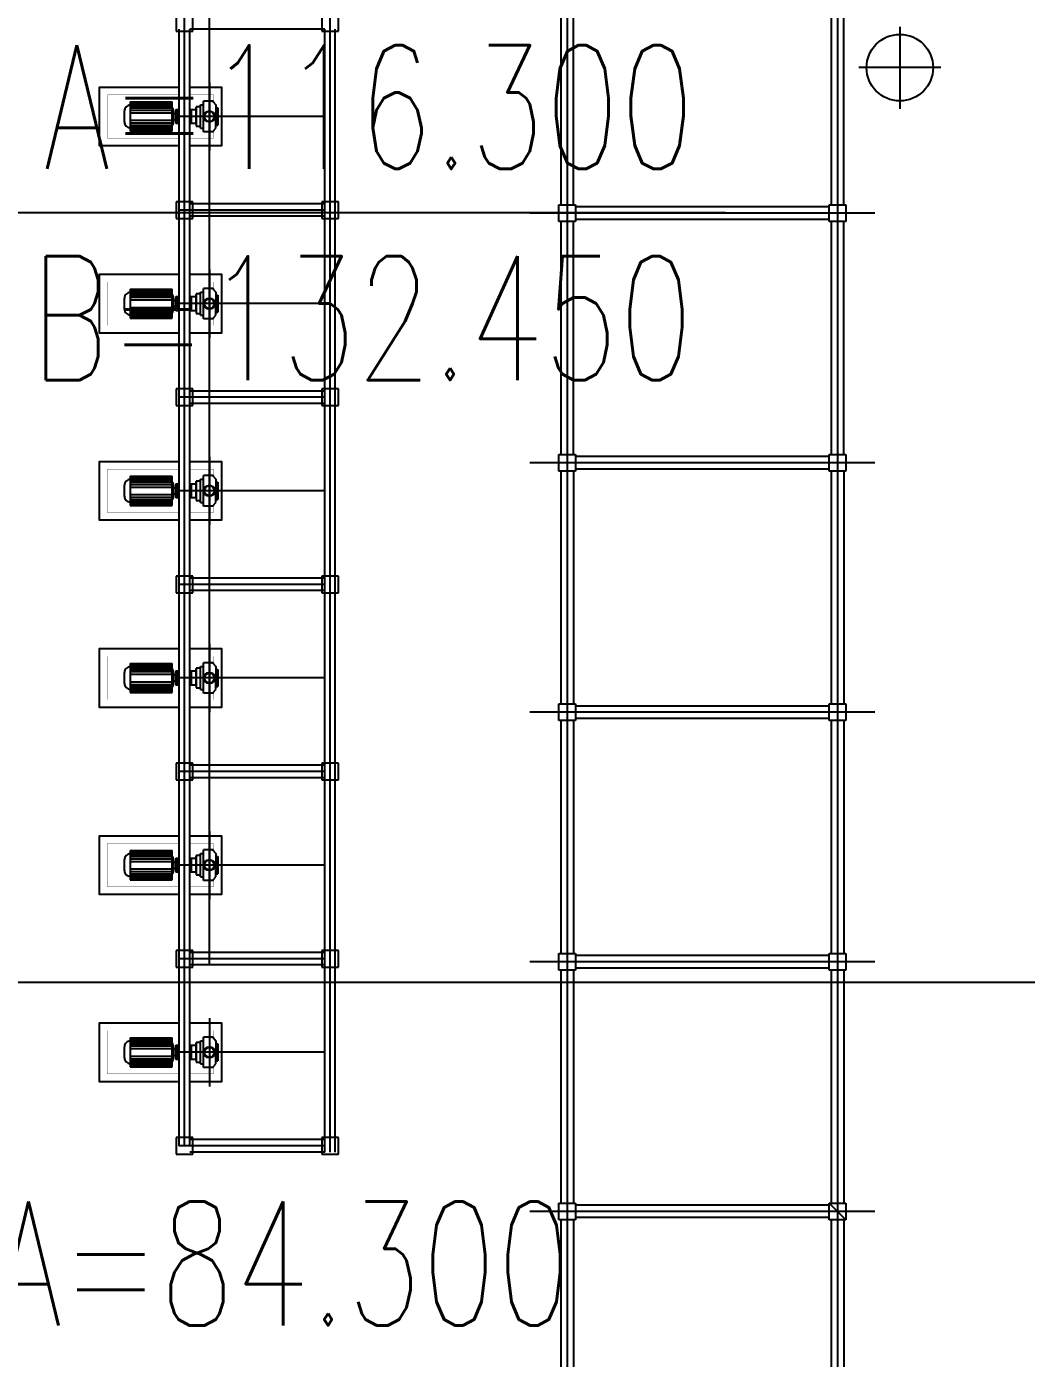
# Model space of a CAD drawing. Extents: x -170 to 1091, y -90 to 504.
# Drawn here: x 138.7 to 162.74, y 90.97 to 122.99 of the extents above; entities that cross this region are included whole.
import ezdxf

# ---------------------------------------------------------------- set-up
doc = ezdxf.new("R2010")
doc.units = 0
doc.header["$LTSCALE"] = 1000
for name, pattern in [('CENTER', [50.8, 31.75, -6.35, 6.35, -6.35]), ('CENTER2', [28.575, 19.05, -3.175, 3.175, -3.175]), ('PF_CENTER', [400, 250, -50, 50, -50])]:
    doc.linetypes.add(name, pattern=pattern)
doc.layers.get('0').update_dxf_attribs({"linetype": 'CONTINUOUS'})
for name, color, linetype in [('0-标注', 4, 'CONTINUOUS'), ('01', 7, 'CONTINUOUS'), ('05', 4, 'PF_CENTER'), ('DIM_COOR', 3, 'CONTINUOUS'), ('PUB_TEXT', 7, 'CONTINUOUS'), ('WALL', 141, 'CONTINUOUS'), ('中心线', 3, 'CENTER'), ('基本标注', 4, 'CONTINUOUS'), ('定位中心线', 3, 'CENTER2'), ('方格网', 6, 'CONTINUOUS'), ('管架', 30, 'CONTINUOUS'), ('设备', 4, 'CONTINUOUS')]:
    doc.layers.add(name, color=color, linetype=linetype)
doc.styles.add('_TCH_DIM', font='SIMPLEX', dxfattribs={"bigfont": 'GBCBIG'})

msp = doc.modelspace()

# ---------------------------------------------------------------- linework, layer by layer
at = {"ltscale": 50}
for p, q in [((159.0989, 118.49885), (150.8011, 118.49885)), ((159.0989, 112.49885), (150.8011, 112.49885)), ((159.0989, 106.49885), (150.8011, 106.49885)), ((158.4, 94.29885), (158, 94.69885))]:
    msp.add_line(p, q, dxfattribs=at)
at = {"ltscale": 50, "elevation": 2.4975}
for points in [[(142.35001, 121.52437), (140.44751, 121.52437), (140.44751, 120.12437), (142.35001, 120.12437)], [(142.65001, 120.12437), (143.39751, 120.12437), (143.39751, 121.52437), (142.65001, 121.52437)], [(142.35001, 117.02437), (140.44751, 117.02437), (140.44751, 115.62437), (142.35001, 115.62437)], [(142.65001, 115.62437), (143.39751, 115.62437), (143.39751, 117.02437), (142.65001, 117.02437)], [(142.35, 112.52437), (140.4475, 112.52437), (140.4475, 111.12437), (142.35, 111.12437)], [(142.65, 111.12437), (143.3975, 111.12437), (143.3975, 112.52437), (142.65, 112.52437)], [(142.35, 108.02437), (140.4475, 108.02437), (140.4475, 106.62437), (142.35, 106.62437)], [(142.65, 106.62437), (143.3975, 106.62437), (143.3975, 108.02437), (142.65, 108.02437)], [(142.34999, 103.52437), (140.44749, 103.52437), (140.44749, 102.12437), (142.34999, 102.12437)], [(142.64999, 102.12437), (143.39749, 102.12437), (143.39749, 103.52437), (142.64999, 103.52437)], [(142.34999, 99.02437), (140.44749, 99.02437), (140.44749, 97.62437), (142.34999, 97.62437)], [(142.64999, 97.62437), (143.39749, 97.62437), (143.39749, 99.02437), (142.64999, 99.02437)]]:
    msp.add_lwpolyline(points, dxfattribs=at)
at = {"layer": '0-标注', "ltscale": 50, "const_width": 0.005, "elevation": 0}
for points in [[(142.35001, 121.34437), (140.64751, 121.34437), (140.64751, 120.30437), (142.35001, 120.30437)], [(143.19751, 121.34437), (142.65001, 121.34437)], [(143.19751, 121.1704), (143.19751, 121.34437)], [(142.65001, 120.30437), (143.19751, 120.30437), (143.19751, 120.47835)], [(142.35001, 116.84437), (140.64751, 116.84437), (140.64751, 115.80437), (142.35001, 115.80437)], [(143.19751, 116.84437), (142.65001, 116.84437)], [(143.19751, 116.6704), (143.19751, 116.84437)], [(142.65001, 115.80437), (143.19751, 115.80437), (143.19751, 115.97835)], [(142.35, 112.34437), (140.6475, 112.34437), (140.6475, 111.30437), (142.35, 111.30437)], [(143.1975, 112.34437), (142.65, 112.34437)], [(143.1975, 112.1704), (143.1975, 112.34437)], [(142.65, 111.30437), (143.1975, 111.30437), (143.1975, 111.47835)], [(142.35, 107.84437), (140.6475, 107.84437), (140.6475, 106.80437), (142.35, 106.80437)], [(143.1975, 107.84437), (142.65, 107.84437)], [(143.1975, 107.6704), (143.1975, 107.84437)], [(142.65, 106.80437), (143.1975, 106.80437), (143.1975, 106.97835)], [(142.34999, 103.34437), (140.64749, 103.34437), (140.64749, 102.30437), (142.34999, 102.30437)], [(143.19749, 103.34437), (142.64999, 103.34437)], [(143.19749, 103.1704), (143.19749, 103.34437)], [(142.64999, 102.30437), (143.19749, 102.30437), (143.19749, 102.47835)], [(142.34999, 98.84437), (140.64749, 98.84437), (140.64749, 97.80437), (142.34999, 97.80437)], [(143.19749, 98.84437), (142.64999, 98.84437)], [(143.19749, 98.6704), (143.19749, 98.84437)], [(142.64999, 97.80437), (143.19749, 97.80437), (143.19749, 97.97835)]]:
    msp.add_lwpolyline(points, dxfattribs=at)
at = {"layer": '01', "ltscale": 8}
msp.add_circle((159.7, 121.99885), 0.8, dxfattribs=at)
at = {"layer": '05', "ltscale": 8}
for p, q in [((159.7, 122.98166), (159.7, 121.00893)), ((160.68636, 121.99885), (158.71364, 121.99885))]:
    msp.add_line(p, q, dxfattribs=at)
at = {"layer": 'DIM_COOR', "color": 4, "linetype": 'Continuous'}
msp.add_line((137.13544, 118.51246), (155.50544, 118.51246), dxfattribs=at)
at = {"layer": 'WALL'}
for p, q in [((142.37499, 96.07437, 0), (142.37501, 122.92437)), ((142.62499, 96.07437, 0), (142.62501, 122.92437)), ((145.87499, 95.92437), (145.87501, 122.92437)), ((146.12499, 95.92437), (146.12501, 122.92437))]:
    msp.add_line(p, q, dxfattribs=at)
at = {"layer": '中心线', "ltscale": 100}
for p, q in [((142.49999, 96.07437, 0), (142.50001, 123.22437)), ((143.09999, 100.42437), (143.10001, 123.22437)), ((145.99999, 95.92437), (146.00001, 123.22437))]:
    msp.add_line(p, q, dxfattribs=at)
at = {"layer": '中心线', "ltscale": 30}
for p, q in [((143.10001, 121.64447, 2.4975), (143.10001, 120.00428, 2.4975)), ((145.87501, 120.82437, 0), (142.36704, 120.82437, 0)), ((145.87501, 118.57437, 0), (142.36704, 118.57437, 0)), ((143.10001, 117.14447, 2.4975), (143.10001, 115.50428, 2.4975)), ((145.87501, 116.32437, 0), (142.36704, 116.32437, 0)), ((145.87501, 114.07437, 0), (142.36703, 114.07437, 0)), ((143.1, 112.64447, 2.4975), (143.1, 111.00428, 2.4975)), ((145.875, 111.82437, 0), (142.36703, 111.82437, 0)), ((145.875, 109.57437, 0), (142.36703, 109.57437, 0)), ((143.1, 108.14447, 2.4975), (143.1, 106.50428, 2.4975)), ((145.875, 107.32437, 0), (142.36703, 107.32437, 0)), ((145.875, 105.07437, 0), (142.36702, 105.07437, 0)), ((145.875, 105.07437, 0), (142.36702, 105.07437, 0)), ((143.09999, 103.64447, 2.4975), (143.09999, 102.00428, 2.4975)), ((145.87499, 102.82437, 0), (142.36702, 102.82437, 0)), ((145.87499, 100.57437, 0), (142.36702, 100.57437, 0)), ((143.09999, 99.14447, 2.4975), (143.09999, 97.50428, 2.4975)), ((145.87499, 98.32437, 0), (142.36702, 98.32437, 0)), ((145.87499, 96.07437, 0), (142.36702, 96.07437, 0))]:
    msp.add_line(p, q, dxfattribs=at)
at = {"layer": '基本标注', "ltscale": 0.01}
for p, q in [((151.7, 130.19885), (151.7, 74.03433)), ((158.2, 130.19885), (158.2, 74.03433)), ((159.0989, 100.49885), (150.8011, 100.49885)), ((159.0989, 94.49885), (150.8011, 94.49885))]:
    msp.add_line(p, q, dxfattribs=at)
at = {"layer": '定位中心线', "elevation": 0}
for points in [[(142.30001, 123.27437), (142.30001, 122.87437), (142.70001, 122.87437), (142.70001, 123.27437)], [(142.30001, 123.27437), (142.30001, 122.87437), (142.70001, 122.87437), (142.70001, 123.27437)], [(145.80001, 123.27437), (145.80001, 122.87437), (146.20001, 122.87437), (146.20001, 123.27437)], [(145.80001, 123.27437), (145.80001, 122.87437), (146.20001, 122.87437), (146.20001, 123.27437)], [(142.30001, 118.77437), (142.30001, 118.37437), (142.70001, 118.37437), (142.70001, 118.77437)], [(142.30001, 118.77437), (142.30001, 118.37437), (142.70001, 118.37437), (142.70001, 118.77437)], [(145.80001, 118.77437), (145.80001, 118.37437), (146.20001, 118.37437), (146.20001, 118.77437)], [(145.80001, 118.77437), (145.80001, 118.37437), (146.20001, 118.37437), (146.20001, 118.77437)], [(142.30001, 114.27437), (142.30001, 113.87437), (142.70001, 113.87437), (142.70001, 114.27437)], [(142.30001, 114.27437), (142.30001, 113.87437), (142.70001, 113.87437), (142.70001, 114.27437)], [(145.80001, 114.27437), (145.80001, 113.87437), (146.20001, 113.87437), (146.20001, 114.27437)], [(145.80001, 114.27437), (145.80001, 113.87437), (146.20001, 113.87437), (146.20001, 114.27437)], [(142.3, 109.77437), (142.3, 109.37437), (142.7, 109.37437), (142.7, 109.77437)], [(142.3, 109.77437), (142.3, 109.37437), (142.7, 109.37437), (142.7, 109.77437)], [(145.8, 109.77437), (145.8, 109.37437), (146.2, 109.37437), (146.2, 109.77437)], [(145.8, 109.77437), (145.8, 109.37437), (146.2, 109.37437), (146.2, 109.77437)], [(142.3, 105.27437), (142.3, 104.87437), (142.7, 104.87437), (142.7, 105.27437)], [(142.3, 105.27437), (142.3, 104.87437), (142.7, 104.87437), (142.7, 105.27437)], [(145.8, 105.27437), (145.8, 104.87437), (146.2, 104.87437), (146.2, 105.27437)], [(145.8, 105.27437), (145.8, 104.87437), (146.2, 104.87437), (146.2, 105.27437)], [(142.29999, 100.77437), (142.29999, 100.37437), (142.69999, 100.37437), (142.69999, 100.77437)], [(142.29999, 100.77437), (142.29999, 100.37437), (142.69999, 100.37437), (142.69999, 100.77437)], [(145.79999, 100.77437), (145.79999, 100.37437), (146.19999, 100.37437), (146.19999, 100.77437)], [(145.79999, 100.77437), (145.79999, 100.37437), (146.19999, 100.37437), (146.19999, 100.77437)], [(142.29999, 96.27437), (142.29999, 95.87437), (142.69999, 95.87437), (142.69999, 96.27437)], [(142.29999, 96.27437), (142.29999, 95.87437), (142.69999, 95.87437), (142.69999, 96.27437)], [(145.79999, 96.27437), (145.79999, 95.87437), (146.19999, 95.87437), (146.19999, 96.27437)], [(145.79999, 96.27437), (145.79999, 95.87437), (146.19999, 95.87437), (146.19999, 96.27437)]]:
    msp.add_lwpolyline(points, close=True, dxfattribs=at)
at = {"layer": '定位中心线'}
for points in [[(151.9, 118.69885), (151.9, 118.29885), (151.5, 118.29885), (151.5, 118.69885)], [(158.4, 118.69885), (158.4, 118.29885), (158, 118.29885), (158, 118.69885)], [(151.9, 112.69885), (151.9, 112.29885), (151.5, 112.29885), (151.5, 112.69885)], [(158.4, 112.69885), (158.4, 112.29885), (158, 112.29885), (158, 112.69885)], [(151.9, 106.69885), (151.9, 106.29885), (151.5, 106.29885), (151.5, 106.69885)], [(158.4, 106.69885), (158.4, 106.29885), (158, 106.29885), (158, 106.69885)], [(151.9, 100.69885), (151.9, 100.29885), (151.5, 100.29885), (151.5, 100.69885)], [(158.4, 100.69885), (158.4, 100.29885), (158, 100.29885), (158, 100.69885)], [(151.9, 94.69885), (151.9, 94.29885), (151.5, 94.29885), (151.5, 94.69885)], [(158.4, 94.69885), (158.4, 94.29885), (158, 94.29885), (158, 94.69885)]]:
    msp.add_lwpolyline(points, close=True, dxfattribs=at)
at = {"layer": '方格网', "color": 6, "linetype": 'Continuous'}
msp.add_line((850.549, 100), (-76.88164, 100), dxfattribs=at)
at = {"layer": '管架', "ltscale": 1000}
for p, q in [((145.87501, 122.92437, 0), (142.62501, 122.92437, 0)), ((145.87501, 118.72437, 0), (142.62501, 118.72437, 0)), ((158, 118.64885), (151.9, 118.64885)), ((145.87501, 118.42437, 0), (142.62501, 118.42437, 0)), ((158, 118.34885), (151.9, 118.34885)), ((145.87501, 114.22437, 0), (142.62501, 114.22437, 0)), ((145.87501, 113.92437, 0), (142.62501, 113.92437, 0)), ((158, 112.64885), (151.9, 112.64885)), ((151.55, 112.29885), (151.55, 106.69885)), ((151.85, 112.29885), (151.85, 106.69885)), ((158, 112.34885), (151.9, 112.34885)), ((158.05, 112.29885), (158.05, 106.69885)), ((158.35, 112.29885), (158.35, 106.69885)), ((145.875, 109.72437, 0), (142.625, 109.72437, 0)), ((145.875, 109.72437, 0), (142.625, 109.72437, 0)), ((145.875, 109.42437, 0), (142.625, 109.42437, 0)), ((158, 106.64885), (151.9, 106.64885)), ((158, 106.34885), (151.9, 106.34885)), ((151.55, 106.29885), (151.55, 100.69885)), ((151.85, 106.29885), (151.85, 100.69885)), ((158.05, 106.29885), (158.05, 100.69885)), ((158.35, 106.29885), (158.35, 100.69885)), ((145.875, 105.22437, 0), (142.625, 105.22437, 0)), ((145.875, 104.92437, 0), (142.625, 104.92437, 0)), ((145.87499, 100.72437, 0), (142.62499, 100.72437, 0)), ((158, 100.64885), (151.9, 100.64885)), ((145.87499, 100.42437, 0), (142.62499, 100.42437, 0)), ((151.55, 100.29885), (151.55, 94.69885)), ((151.85, 100.29885), (151.85, 94.69885)), ((158, 100.34885), (151.9, 100.34885)), ((158.05, 100.29885), (158.05, 94.69885)), ((158.35, 100.29885), (158.35, 94.69885)), ((145.87499, 96.22437, 0), (142.62499, 96.22437, 0)), ((145.87499, 95.92437, 0), (142.62499, 95.92437, 0)), ((158, 94.64885), (151.9, 94.64885)), ((151.55, 94.29885), (151.55, 76.69885)), ((151.85, 94.29885), (151.85, 76.69885)), ((158, 94.34885), (151.9, 94.34885)), ((158.05, 94.29885), (158.05, 76.69885)), ((158.35, 94.29885), (158.35, 76.69885))]:
    msp.add_line(p, q, dxfattribs=at)
for points in [[(151.55, 118.69885), (151.85, 118.69885), (151.85, 124.29885), (151.55, 124.29885)], [(158.05, 118.69885), (158.35, 118.69885), (158.35, 124.29885), (158.05, 124.29885)], [(151.55, 112.69885), (151.85, 112.69885), (151.85, 118.29885), (151.55, 118.29885)], [(158.05, 112.69885), (158.35, 112.69885), (158.35, 118.29885), (158.05, 118.29885)]]:
    msp.add_lwpolyline(points, close=True, dxfattribs=at)
at = {"layer": '设备'}
for p, q in [((141.19598, 121.17486), (141.89773, 121.17486)), ((141.19598, 121.17486), (141.19598, 120.47389)), ((141.19598, 121.17436), (142.20755, 121.17436)), ((141.19598, 121.15119), (142.20755, 121.15119)), ((141.19598, 121.12803), (142.20755, 121.12803)), ((141.19598, 121.10487), (142.20755, 121.10487)), ((141.19598, 121.07013), (142.20755, 121.07013)), ((142.20755, 120.47389), (142.20755, 121.17486)), ((142.88696, 120.54693), (142.88696, 121.10182)), ((142.95349, 120.45758), (142.95349, 121.19116)), ((141.05773, 120.69145), (141.05774, 120.95732)), ((141.19598, 121.0296), (142.20755, 121.0296)), ((141.19598, 120.9797), (142.20755, 120.9797)), ((141.19598, 120.91464), (142.20755, 120.91463)), ((141.19598, 120.73411), (142.20755, 120.73411)), ((142.23703, 120.95732), (142.23703, 120.69142)), ((142.66045, 120.99351), (142.66044, 120.65523)), ((143.30001, 121.03118), (143.30001, 120.61756)), ((141.19598, 120.66905), (142.20755, 120.66905)), ((141.19598, 120.61915), (142.20755, 120.61915)), ((141.19598, 120.57862), (142.20755, 120.57862)), ((141.19598, 120.54388), (142.20755, 120.54387)), ((141.19598, 120.52072), (142.20755, 120.52071)), ((141.19598, 120.49755), (142.20755, 120.49755)), ((141.19598, 120.47439), (142.20755, 120.47439)), ((141.19598, 120.47389), (141.89773, 120.47389)), ((141.19597, 116.67486), (141.89773, 116.67486)), ((141.19597, 116.67486), (141.19597, 115.97389)), ((141.19597, 116.67436), (142.20755, 116.67436)), ((141.19597, 116.65119), (142.20755, 116.65119)), ((141.19597, 116.62803), (142.20755, 116.62803)), ((141.19597, 116.60487), (142.20755, 116.60487)), ((141.19597, 116.57013), (142.20755, 116.57013)), ((142.20755, 115.97389), (142.20755, 116.67486)), ((142.88696, 116.04693), (142.88696, 116.60182)), ((142.95349, 115.95758), (142.95349, 116.69116)), ((141.05772, 116.19145), (141.05773, 116.45732)), ((141.19597, 116.5296), (142.20755, 116.5296)), ((141.19597, 116.4797), (142.20755, 116.4797)), ((141.19597, 116.41464), (142.20755, 116.41463)), ((141.19597, 116.23411), (142.20755, 116.23411)), ((142.23703, 116.45732), (142.23703, 116.19142)), ((142.66044, 116.49351), (142.66044, 116.15523)), ((143.30001, 116.53118), (143.30001, 116.11756)), ((141.19597, 116.16905), (142.20755, 116.16905)), ((141.19597, 116.11915), (142.20755, 116.11915)), ((141.19597, 116.07862), (142.20755, 116.07862)), ((141.19597, 116.04388), (142.20755, 116.04387)), ((141.19597, 116.02072), (142.20755, 116.02071)), ((141.19597, 115.99755), (142.20755, 115.99755)), ((141.19597, 115.97439), (142.20755, 115.97439)), ((141.19597, 115.97389), (141.89773, 115.97389)), ((141.19597, 112.17486), (141.89772, 112.17486)), ((141.19597, 112.17486), (141.19597, 111.47389)), ((141.19597, 112.17436), (142.20755, 112.17436)), ((141.19597, 112.15119), (142.20755, 112.15119)), ((141.19597, 112.12803), (142.20755, 112.12803)), ((141.19597, 112.10487), (142.20755, 112.10487)), ((141.19597, 112.07013), (142.20755, 112.07013)), ((142.20754, 111.47389), (142.20755, 112.17486)), ((142.88695, 111.54693), (142.88695, 112.10182)), ((142.95348, 111.45758), (142.95348, 112.19116)), ((141.05772, 111.69145), (141.05773, 111.95732)), ((141.19597, 112.0296), (142.20755, 112.0296)), ((141.19597, 111.9797), (142.20755, 111.9797)), ((141.19597, 111.91464), (142.20755, 111.91463)), ((142.23702, 111.95732), (142.23702, 111.69142)), ((142.66044, 111.99351), (142.66044, 111.65523)), ((143.3, 112.03118), (143.3, 111.61756)), ((141.19597, 111.73411), (142.20754, 111.73411)), ((141.19597, 111.66905), (142.20754, 111.66905)), ((141.19597, 111.61915), (142.20754, 111.61915)), ((141.19597, 111.57862), (142.20754, 111.57862)), ((141.19597, 111.54388), (142.20754, 111.54387)), ((141.19597, 111.52072), (142.20754, 111.52071)), ((141.19597, 111.49755), (142.20754, 111.49755)), ((141.19597, 111.47439), (142.20754, 111.47439)), ((141.19597, 111.47389), (141.89772, 111.47389)), ((141.19596, 107.67486), (141.89772, 107.67486)), ((141.19596, 107.67486), (141.19596, 106.97389)), ((141.19596, 107.67436), (142.20754, 107.67436)), ((141.19596, 107.65119), (142.20754, 107.65119)), ((141.19596, 107.62803), (142.20754, 107.62803)), ((141.19596, 107.60487), (142.20754, 107.60487)), ((142.20754, 106.97389), (142.20754, 107.67486)), ((142.88695, 107.04693), (142.88695, 107.60182)), ((142.95348, 106.95758), (142.95348, 107.69116)), ((141.05771, 107.19145), (141.05772, 107.45732)), ((141.19596, 107.57013), (142.20754, 107.57013)), ((141.19596, 107.5296), (142.20754, 107.5296)), ((141.19596, 107.4797), (142.20754, 107.4797)), ((141.19596, 107.41464), (142.20754, 107.41463)), ((142.23702, 107.45732), (142.23702, 107.19142)), ((142.66043, 107.49351), (142.66043, 107.15523)), ((143.3, 107.53118), (143.3, 107.11756)), ((141.19596, 107.23411), (142.20754, 107.23411)), ((141.19596, 107.16905), (142.20754, 107.16905)), ((141.19596, 107.11915), (142.20754, 107.11915)), ((141.19596, 107.07862), (142.20754, 107.07862)), ((141.19596, 107.04388), (142.20754, 107.04387)), ((141.19596, 107.02072), (142.20754, 107.02071)), ((141.19596, 106.99755), (142.20754, 106.99755)), ((141.19596, 106.97439), (142.20754, 106.97439)), ((141.19596, 106.97389), (141.89772, 106.97389)), ((141.19596, 103.17486), (141.89771, 103.17486)), ((141.19596, 103.17486), (141.19596, 102.47389)), ((141.19596, 103.17436), (142.20754, 103.17436)), ((141.19596, 103.15119), (142.20754, 103.15119)), ((141.19596, 103.12803), (142.20754, 103.12803)), ((141.19596, 103.10487), (142.20754, 103.10487)), ((142.20754, 102.47389), (142.20754, 103.17486)), ((142.95347, 102.45758), (142.95347, 103.19116)), ((141.05771, 102.69145), (141.05772, 102.95732)), ((141.19596, 103.07013), (142.20754, 103.07013)), ((141.19596, 103.0296), (142.20754, 103.0296)), ((141.19596, 102.9797), (142.20754, 102.9797)), ((141.19596, 102.91464), (142.20754, 102.91463)), ((142.23702, 102.95732), (142.23701, 102.69142)), ((142.66043, 102.99351), (142.66043, 102.65523)), ((142.88694, 102.54693), (142.88694, 103.10182)), ((143.29999, 103.03118), (143.29999, 102.61756)), ((141.19596, 102.73411), (142.20754, 102.73411)), ((141.19596, 102.66905), (142.20754, 102.66905)), ((141.19596, 102.61915), (142.20754, 102.61915)), ((141.19596, 102.57862), (142.20754, 102.57862)), ((141.19596, 102.54388), (142.20754, 102.54387)), ((141.19596, 102.52072), (142.20754, 102.52071)), ((141.19596, 102.49755), (142.20754, 102.49755)), ((141.19596, 102.47439), (142.20754, 102.47439)), ((141.19596, 102.47389), (141.89771, 102.47389)), ((141.19595, 98.67486), (141.89771, 98.67486)), ((141.19595, 98.67486), (141.19595, 97.97389)), ((141.19595, 98.67436), (142.20753, 98.67436)), ((141.19595, 98.65119), (142.20753, 98.65119)), ((141.19595, 98.62803), (142.20753, 98.62803)), ((142.20753, 97.97389), (142.20753, 98.67486)), ((142.95347, 97.95758), (142.95347, 98.69116)), ((141.0577, 98.19145), (141.05771, 98.45732)), ((141.19595, 98.60487), (142.20753, 98.60487)), ((141.19595, 98.57013), (142.20753, 98.57013)), ((141.19595, 98.5296), (142.20753, 98.5296)), ((141.19595, 98.4797), (142.20753, 98.4797)), ((141.19595, 98.41464), (142.20753, 98.41463)), ((142.23701, 98.45732), (142.23701, 98.19142)), ((142.66042, 98.49351), (142.66042, 98.15523)), ((142.88694, 98.04693), (142.88694, 98.60182)), ((143.29999, 98.53118), (143.29999, 98.11756)), ((141.19595, 98.23411), (142.20753, 98.23411)), ((141.19595, 98.16905), (142.20753, 98.16905)), ((141.19595, 98.11915), (142.20753, 98.11915)), ((141.19595, 98.07862), (142.20753, 98.07862)), ((141.19595, 98.04388), (142.20753, 98.04387)), ((141.19595, 98.02072), (142.20753, 98.02071)), ((141.19595, 97.99755), (142.20753, 97.99755)), ((141.19595, 97.97439), (142.20753, 97.97439)), ((141.19595, 97.97389), (141.89771, 97.97389))]:
    msp.add_line(p, q, dxfattribs=at)
at = {"layer": '设备', "color": 0}
for p, q in [((142.78149, 121.0597), (142.78149, 120.58905)), ((142.88696, 121.0597), (142.78149, 121.0597)), ((142.78149, 120.97145), (142.78149, 121.04499)), ((142.88696, 121.10182), (142.95349, 121.10182)), ((143.18832, 121.19116), (142.95349, 121.19116)), ((143.15897, 121.19116), (143.18832, 121.19116)), ((143.18832, 121.19116), (143.19268, 121.17646)), ((143.19268, 121.17646), (143.25138, 121.10292)), ((143.25138, 121.10292), (143.25138, 120.94203)), ((142.23703, 120.89637), (142.29506, 120.89637)), ((142.23703, 120.75237), (142.29506, 120.75237)), ((142.29506, 120.99351), (142.34555, 120.99351)), ((142.29506, 120.99351), (142.29506, 120.65523)), ((142.34555, 120.65523), (142.34555, 120.99351)), ((142.34555, 120.89637), (142.35001, 120.89637)), ((142.34555, 120.75237), (142.35001, 120.75237)), ((142.65001, 120.99351), (142.78149, 120.99351)), ((142.78149, 120.99261), (142.78149, 120.65433)), ((142.78149, 120.65433), (142.78149, 120.99261)), ((142.78149, 120.81611), (142.78149, 120.93378)), ((143.25138, 120.94203), (143.24061, 120.82524)), ((143.25138, 120.70671), (143.24061, 120.82524)), ((143.27998, 121.00177), (143.25138, 121.00177)), ((143.27998, 121.03118), (143.30001, 121.03118)), ((143.27998, 120.61756), (143.27998, 121.03118)), ((143.27998, 120.61936), (143.27998, 121.00177)), ((142.34555, 120.65523), (142.29506, 120.65523)), ((142.78149, 120.65523), (142.65001, 120.65523)), ((142.78149, 120.58905), (142.88696, 120.58905)), ((142.88696, 120.54693), (142.95349, 120.54693)), ((143.18832, 120.45758), (142.95349, 120.45758)), ((143.14429, 120.45758), (142.95349, 120.45758)), ((143.18832, 120.45758), (143.19268, 120.47229)), ((143.19268, 120.47229), (143.25138, 120.54583)), ((143.25138, 120.54583), (143.25138, 120.70671)), ((143.27998, 120.64697), (143.25138, 120.64697)), ((143.27998, 120.61756), (143.30001, 120.61756)), ((142.78148, 116.5597), (142.78148, 116.08905)), ((142.88696, 116.5597), (142.78148, 116.5597)), ((142.88696, 116.60182), (142.95349, 116.60182)), ((143.18832, 116.69116), (142.95349, 116.69116)), ((143.15896, 116.69116), (143.18832, 116.69116)), ((143.18832, 116.69116), (143.19267, 116.67646)), ((143.19267, 116.67646), (143.25138, 116.60292)), ((143.25138, 116.60292), (143.25138, 116.44203)), ((142.23703, 116.39637), (142.29505, 116.39637)), ((142.23703, 116.25237), (142.29505, 116.25237)), ((142.29505, 116.49351), (142.34555, 116.49351)), ((142.29505, 116.49351), (142.29505, 116.15523)), ((142.34555, 116.15523), (142.34555, 116.49351)), ((142.34555, 116.39637), (142.35001, 116.39637)), ((142.34555, 116.25237), (142.35001, 116.25237)), ((142.65001, 116.49351), (142.78148, 116.49351)), ((142.78148, 116.47145), (142.78148, 116.54499)), ((142.78148, 116.49261), (142.78148, 116.15433)), ((142.78148, 116.15433), (142.78148, 116.49261)), ((142.78148, 116.31611), (142.78148, 116.43378)), ((143.25138, 116.44203), (143.24061, 116.32524)), ((143.25138, 116.20671), (143.24061, 116.32524)), ((143.27998, 116.50177), (143.25138, 116.50177)), ((143.27998, 116.53118), (143.30001, 116.53118)), ((143.27998, 116.11756), (143.27998, 116.53118)), ((143.27998, 116.11936), (143.27998, 116.50177)), ((142.34555, 116.15523), (142.29505, 116.15523)), ((142.78148, 116.15523), (142.65001, 116.15523)), ((142.78148, 116.08905), (142.88696, 116.08905)), ((142.88696, 116.04693), (142.95349, 116.04693)), ((143.18832, 115.95758), (142.95349, 115.95758)), ((143.14429, 115.95758), (142.95349, 115.95758)), ((143.18832, 115.95758), (143.19267, 115.97229)), ((143.19267, 115.97229), (143.25138, 116.04583)), ((143.25138, 116.04583), (143.25138, 116.20671)), ((143.27998, 116.14697), (143.25138, 116.14697)), ((143.27998, 116.11756), (143.30001, 116.11756)), ((142.88695, 112.10182), (142.95348, 112.10182)), ((143.18831, 112.19116), (142.95348, 112.19116)), ((143.15896, 112.19116), (143.18831, 112.19116)), ((143.18831, 112.19116), (143.19267, 112.17646)), ((143.19267, 112.17646), (143.25137, 112.10292)), ((143.25137, 112.10292), (143.25137, 111.94203)), ((142.23702, 111.89637), (142.29505, 111.89637)), ((142.23702, 111.75237), (142.29505, 111.75237)), ((142.29505, 111.99351), (142.34554, 111.99351)), ((142.29505, 111.99351), (142.29505, 111.65523)), ((142.34554, 111.65523), (142.34554, 111.99351)), ((142.34554, 111.89637), (142.35, 111.89637)), ((142.34554, 111.75237), (142.35, 111.75237)), ((142.65, 111.99351), (142.78148, 111.99351)), ((142.78148, 112.0597), (142.78148, 111.58905)), ((142.88695, 112.0597), (142.78148, 112.0597)), ((142.78148, 111.97145), (142.78148, 112.04499)), ((142.78148, 111.99261), (142.78148, 111.65433)), ((142.78148, 111.65433), (142.78148, 111.99261)), ((142.78148, 111.81611), (142.78148, 111.93378)), ((143.25137, 111.94203), (143.2406, 111.82524)), ((143.25137, 111.70671), (143.2406, 111.82524)), ((143.27997, 112.00177), (143.25137, 112.00177)), ((143.27997, 112.03118), (143.3, 112.03118)), ((143.27997, 111.61756), (143.27997, 112.03118)), ((143.27997, 111.61936), (143.27997, 112.00177)), ((142.34554, 111.65523), (142.29505, 111.65523)), ((142.78148, 111.65523), (142.65, 111.65523)), ((142.78148, 111.58905), (142.88695, 111.58905)), ((142.88695, 111.54693), (142.95348, 111.54693)), ((143.18831, 111.45758), (142.95348, 111.45758)), ((143.14428, 111.45758), (142.95348, 111.45758)), ((143.18831, 111.45758), (143.19267, 111.47229)), ((143.19267, 111.47229), (143.25137, 111.54583)), ((143.25137, 111.54583), (143.25137, 111.70671)), ((143.27997, 111.64697), (143.25137, 111.64697)), ((143.27997, 111.61756), (143.3, 111.61756)), ((142.88695, 107.60182), (142.95348, 107.60182)), ((143.18831, 107.69116), (142.95348, 107.69116)), ((143.15895, 107.69116), (143.18831, 107.69116)), ((143.18831, 107.69116), (143.19266, 107.67646)), ((143.19266, 107.67646), (143.25137, 107.60292)), ((143.25137, 107.60292), (143.25137, 107.44203)), ((142.23702, 107.39637), (142.29504, 107.39637)), ((142.29504, 107.49351), (142.34554, 107.49351)), ((142.29504, 107.49351), (142.29504, 107.15523)), ((142.34554, 107.15523), (142.34554, 107.49351)), ((142.34554, 107.39637), (142.35, 107.39637)), ((142.65, 107.49351), (142.78147, 107.49351)), ((142.78147, 107.5597), (142.78147, 107.08905)), ((142.88695, 107.5597), (142.78147, 107.5597)), ((142.78147, 107.47145), (142.78147, 107.54499)), ((142.78147, 107.49261), (142.78147, 107.15433)), ((142.78147, 107.15433), (142.78147, 107.49261)), ((142.78147, 107.31611), (142.78147, 107.43378)), ((143.25137, 107.44203), (143.2406, 107.32524)), ((143.25137, 107.20671), (143.2406, 107.32524)), ((143.27997, 107.50177), (143.25137, 107.50177)), ((143.27997, 107.53118), (143.3, 107.53118)), ((143.27997, 107.11756), (143.27997, 107.53118)), ((143.27997, 107.11936), (143.27997, 107.50177)), ((142.23702, 107.25237), (142.29504, 107.25237)), ((142.34554, 107.15523), (142.29504, 107.15523)), ((142.34554, 107.25237), (142.35, 107.25237)), ((142.78147, 107.15523), (142.65, 107.15523)), ((142.78147, 107.08905), (142.88695, 107.08905)), ((142.88695, 107.04693), (142.95348, 107.04693)), ((143.18831, 106.95758), (142.95348, 106.95758)), ((143.14428, 106.95758), (142.95348, 106.95758)), ((143.18831, 106.95758), (143.19266, 106.97229)), ((143.19266, 106.97229), (143.25137, 107.04583)), ((143.25137, 107.04583), (143.25137, 107.20671)), ((143.27997, 107.14697), (143.25137, 107.14697)), ((143.27997, 107.11756), (143.3, 107.11756)), ((143.1883, 103.19116), (142.95347, 103.19116)), ((143.15895, 103.19116), (143.1883, 103.19116)), ((143.1883, 103.19116), (143.19266, 103.17646)), ((143.19266, 103.17646), (143.25136, 103.10292)), ((142.23702, 102.89637), (142.29504, 102.89637)), ((142.29504, 102.99351), (142.34553, 102.99351)), ((142.29504, 102.99351), (142.29504, 102.65523)), ((142.34553, 102.65523), (142.34553, 102.99351)), ((142.34553, 102.89637), (142.34999, 102.89637)), ((142.64999, 102.99351), (142.78147, 102.99351)), ((142.78147, 103.0597), (142.78147, 102.58905)), ((142.88694, 103.0597), (142.78147, 103.0597)), ((142.78147, 102.97145), (142.78147, 103.04499)), ((142.78147, 102.99261), (142.78147, 102.65433)), ((142.78147, 102.65433), (142.78147, 102.99261)), ((142.78147, 102.81611), (142.78147, 102.93378)), ((142.88694, 103.10182), (142.95347, 103.10182)), ((143.25136, 102.94203), (143.24059, 102.82524)), ((143.25136, 102.70671), (143.24059, 102.82524)), ((143.25136, 103.10292), (143.25136, 102.94203)), ((143.27996, 103.00177), (143.25136, 103.00177)), ((143.27996, 103.03118), (143.29999, 103.03118)), ((143.27996, 102.61756), (143.27996, 103.03118)), ((143.27996, 102.61936), (143.27996, 103.00177)), ((142.23701, 102.75237), (142.29504, 102.75237)), ((142.34553, 102.65523), (142.29504, 102.65523)), ((142.34553, 102.75237), (142.34999, 102.75237)), ((142.78147, 102.65523), (142.64999, 102.65523)), ((142.78147, 102.58905), (142.88694, 102.58905)), ((142.88694, 102.54693), (142.95347, 102.54693)), ((143.1883, 102.45758), (143.19266, 102.47229)), ((143.19266, 102.47229), (143.25136, 102.54583)), ((143.25136, 102.54583), (143.25136, 102.70671)), ((143.27996, 102.64697), (143.25136, 102.64697)), ((143.27996, 102.61756), (143.29999, 102.61756)), ((143.1883, 102.45758), (142.95347, 102.45758)), ((143.14427, 102.45758), (142.95347, 102.45758)), ((143.1883, 98.69116), (142.95347, 98.69116)), ((143.15895, 98.69116), (143.1883, 98.69116)), ((143.1883, 98.69116), (143.19265, 98.67646)), ((143.19265, 98.67646), (143.25136, 98.60292)), ((142.23701, 98.39637), (142.29503, 98.39637)), ((142.29503, 98.49351), (142.34553, 98.49351)), ((142.29503, 98.49351), (142.29503, 98.15523)), ((142.34553, 98.15523), (142.34553, 98.49351)), ((142.34553, 98.39637), (142.34999, 98.39637)), ((142.64999, 98.49351), (142.78146, 98.49351)), ((142.78146, 98.5597), (142.78146, 98.08905)), ((142.88694, 98.5597), (142.78146, 98.5597)), ((142.78146, 98.47145), (142.78146, 98.54499)), ((142.78146, 98.49261), (142.78146, 98.15433)), ((142.78146, 98.15433), (142.78146, 98.49261)), ((142.78146, 98.31611), (142.78146, 98.43378)), ((142.88694, 98.60182), (142.95347, 98.60182)), ((143.25136, 98.44203), (143.24059, 98.32524)), ((143.25136, 98.20671), (143.24059, 98.32524)), ((143.25136, 98.60292), (143.25136, 98.44203)), ((143.27996, 98.50177), (143.25136, 98.50177)), ((143.27996, 98.53118), (143.29999, 98.53118)), ((143.27996, 98.11756), (143.27996, 98.53118)), ((143.27996, 98.11936), (143.27996, 98.50177)), ((142.23701, 98.25237), (142.29503, 98.25237)), ((142.34553, 98.15523), (142.29503, 98.15523)), ((142.34553, 98.25237), (142.34999, 98.25237)), ((142.78146, 98.15523), (142.64999, 98.15523)), ((142.78146, 98.08905), (142.88694, 98.08905)), ((142.88694, 98.04693), (142.95347, 98.04693)), ((143.19265, 97.97229), (143.25136, 98.04583)), ((143.25136, 98.04583), (143.25136, 98.20671)), ((143.27996, 98.14697), (143.25136, 98.14697)), ((143.27996, 98.11756), (143.29999, 98.11756)), ((143.1883, 97.95758), (142.95347, 97.95758)), ((143.14427, 97.95758), (142.95347, 97.95758)), ((143.1883, 97.95758), (143.19265, 97.97229))]:
    msp.add_line(p, q, dxfattribs=at)
at = {"layer": '设备'}
for centre, radius in [((143.10001, 120.82437), 0.13237), ((143.10001, 120.82437), 0.11766), ((143.10001, 116.32437), 0.13237), ((143.10001, 116.32437), 0.11766), ((143.1, 111.82437), 0.13237), ((143.1, 111.82437), 0.11766), ((143.1, 107.32437), 0.13237), ((143.1, 107.32437), 0.11766), ((143.09999, 102.82437), 0.13237), ((143.09999, 102.82437), 0.11766), ((143.09999, 98.32437), 0.13237), ((143.09999, 98.32437), 0.11766)]:
    msp.add_circle(centre, radius, dxfattribs=at)
for centre, radius, start, end in [((141.19598, 120.95732), 0.13824, 89.99994, 179.99994), ((142.09879, 120.95732), 0.13824, 359.99994, 38.116823), ((141.19599, 120.69145), 0.13826, 179.263237, 269.996591), ((142.09879, 120.69142), 0.13824, 321.883057, 359.99994), ((141.19597, 116.45732), 0.13824, 89.99994, 179.99994), ((142.09879, 116.45732), 0.13824, 359.99994, 38.116823), ((141.19598, 116.19145), 0.13826, 179.263237, 269.996591), ((142.09879, 116.19142), 0.13824, 321.883057, 359.99994), ((141.19597, 111.95732), 0.13824, 89.99994, 179.99994), ((142.09878, 111.95732), 0.13824, 359.99994, 38.116823), ((141.19598, 111.69145), 0.13826, 179.263237, 269.996591), ((142.09878, 111.69142), 0.13824, 321.883057, 359.99994), ((141.19596, 107.45732), 0.13824, 89.99994, 179.99994), ((142.09878, 107.45732), 0.13824, 359.99994, 38.116823), ((141.19597, 107.19145), 0.13826, 179.263237, 269.996591), ((142.09878, 107.19142), 0.13824, 321.883057, 359.99994), ((141.19596, 102.95732), 0.13824, 89.99994, 179.99994), ((142.09878, 102.95732), 0.13824, 359.99994, 38.116823), ((141.19597, 102.69145), 0.13826, 179.263237, 269.996591), ((142.09877, 102.69142), 0.13824, 321.883057, 359.99994), ((141.19595, 98.45732), 0.13824, 89.99994, 179.99994), ((142.09877, 98.45732), 0.13824, 359.99994, 38.116823), ((141.19596, 98.19145), 0.13826, 179.263237, 269.996591), ((142.09877, 98.19142), 0.13824, 321.883057, 359.99994)]:
    msp.add_arc(centre, radius, start, end, dxfattribs=at)

# ---------------------------------------------------------------- texts
at = {"layer": 'PUB_TEXT', "linetype": 'Continuous', "style": '_TCH_DIM', "width": 0.705882}
for s, p in [('A=116.300', (139.10544, 119.56246)), ('B=132.450', (138.80544, 114.48746)), ('A=84.300', (137.94199, 91.7595))]:
    msp.add_text(s, height=2.975, dxfattribs=at).set_placement(p)

doc.saveas('drawing.dxf')
